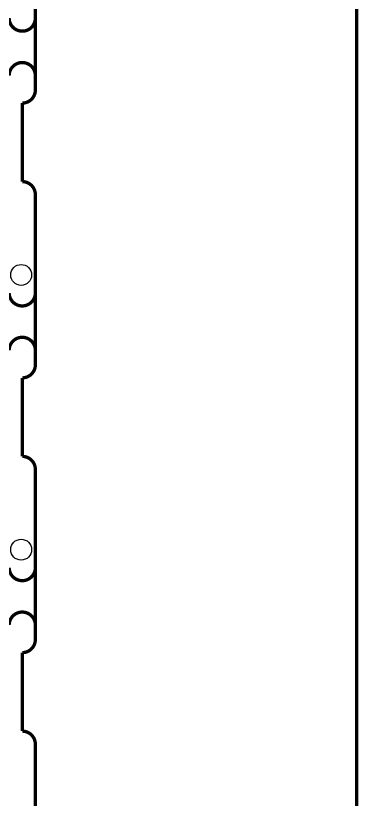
# Model space of a CAD drawing. Header units: inches. Extents: x -27 to 277, y -39 to 189.
# Drawn here: x 250.5 to 276.7, y 24.3 to 84.2 of the extents above; entities that cross this region are included whole.
import ezdxf

# ---------------------------------------------------------------- set-up
doc = ezdxf.new("R2010")
doc.units = ezdxf.units.IN
doc.header["$MEASUREMENT"] = 0
doc.layers.get('0').update_dxf_attribs({"color": 1})
doc.layers.add('5_OL', color=132, linetype='Continuous')

# ---------------------------------------------------------------- blocks, each defined once
blk = doc.blocks.new('D47ROUND1_6002X1_6002')
blk.add_circle((0, 0), 0.8)

msp = doc.modelspace()

# ---------------------------------------------------------------- linework, layer by layer
at = {"layer": '5_OL', "const_width": 0.254}
for points in [[(276.5298, 185.60034), (276.5298, -36.10102)], [(252.00102, 91.50096), (252.00102, 78.50124)], [(251.00026, 77.50048), (251.00026, 71.501)], [(252.00102, 70.50024), (252.00102, 57.50052)], [(251.00026, 56.49976), (251.00026, 50.50028)], [(252.00102, 49.49952), (252.00102, 36.4998)], [(251.00026, 35.49904), (251.00026, 29.49956)], [(252.00102, 28.4988), (252.00102, 15.49908)]]:
    msp.add_lwpolyline(points, dxfattribs=at)
for points in [[(251.00026, 82.99958, -0.414214), (249.9995, 84.00034)], [(252.00102, 84.00034, -0.414214), (251.00026, 82.99958)], [(249.9995, 79.60106, -0.414214), (251.00026, 80.59928)], [(251.00026, 80.59928, -0.41347), (252.00102, 79.60106)], [(252.00102, 78.50124, -0.414214), (251.00026, 77.50048)], [(251.00026, 71.501, -0.414214), (252.00102, 70.50024)], [(251.00026, 61.99886, -0.414214), (249.9995, 62.99962)], [(252.00102, 62.99962, -0.414214), (251.00026, 61.99886)], [(249.9995, 58.60034, -0.414214), (251.00026, 59.6011)], [(251.00026, 59.6011, -0.414214), (252.00102, 58.60034)], [(252.00102, 57.50052, -0.414214), (251.00026, 56.49976)], [(251.00026, 50.50028, -0.414214), (252.00102, 49.49952)], [(251.00026, 41.00068, -0.41347), (249.9995, 41.9989)], [(252.00102, 41.9989, -0.414214), (251.00026, 41.00068)], [(249.9995, 37.59962, -0.414214), (251.00026, 38.60038)], [(251.00026, 38.60038, -0.414214), (252.00102, 37.59962)], [(252.00102, 36.4998, -0.414214), (251.00026, 35.49904)], [(251.00026, 29.49956, -0.414214), (252.00102, 28.4988)]]:
    msp.add_lwpolyline(points, format="xyb", dxfattribs=at)

# ---------------------------------------------------------------- block references
at = {"layer": '5_OL'}
for p in [(250.91898, 64.36868), (250.91898, 43.3705)]:
    msp.add_blockref('D47ROUND1_6002X1_6002', p, dxfattribs=at)

doc.saveas('drawing.dxf')
